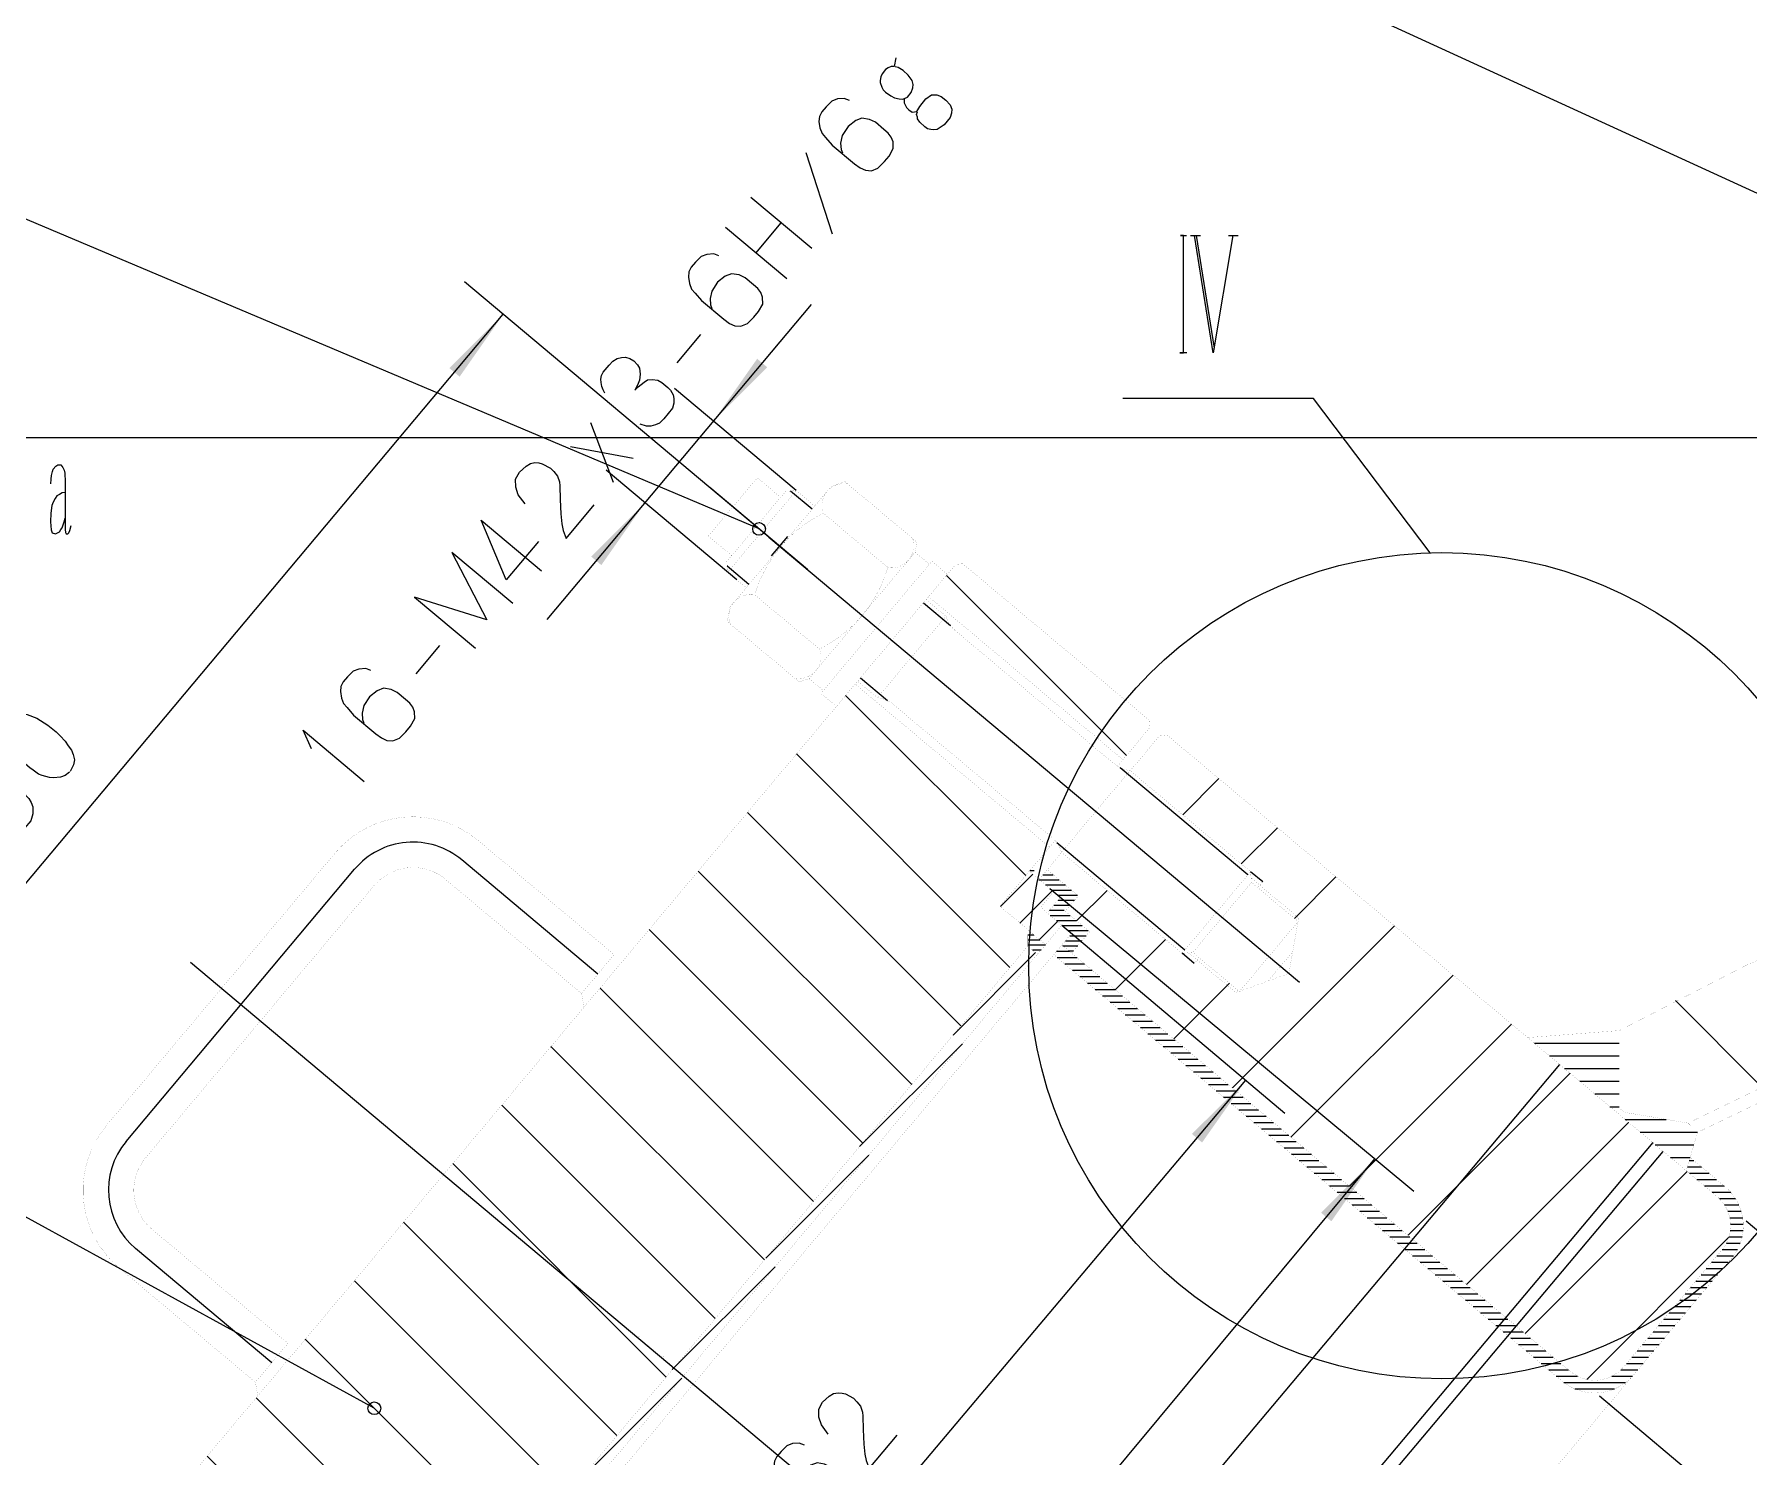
# Model space of a CAD drawing. Extents: x 0 to 8410, y 0 to 11890.
# Drawn here: x 2066 to 2741, y 8583 to 9143 of the extents above; entities that cross this region are included whole.
import ezdxf

# ---------------------------------------------------------------- set-up
doc = ezdxf.new("R2010")
doc.units = 0
doc.header["$MEASUREMENT"] = 0
for name, color, linetype in [('6', 7, 'Continuous'), ('7', 7, 'Continuous'), ('8', 7, 'Continuous')]:
    doc.layers.add(name, color=color, linetype=linetype)

# ---------------------------------------------------------------- blocks, each defined once
blk = doc.blocks.new('BLKENT21')
at = {"layer": '6', "color": 1, "linetype": 'Continuous'}
for p, q in [((2682.29, 8606.77), (2758.21, 8543.06)), ((2453.64, 8211.2), (2742.89, 8555.92)), ((2393.03, 8262.05), (2468.96, 8198.34))]:
    blk.add_line(p, q, dxfattribs=at)
at = {"layer": '6', "color": 2, "linetype": 'Continuous'}
for p, q in [((2578.53, 8430.36), (2580.2, 8433.59)), ((2580.2, 8433.59), (2583.24, 8435.96)), ((2583.24, 8435.96), (2585.3, 8436.69)), ((2585.3, 8436.69), (2587.39, 8436.44)), ((2587.39, 8436.44), (2591.27, 8435.09)), ((2591.27, 8435.09), (2595.6, 8432.28)), ((2595.6, 8432.28), (2598.79, 8429.6)), ((2578.35, 8429.14), (2578.53, 8430.36)), ((2578.47, 8427.54), (2578.35, 8429.14)), ((2578.98, 8426.16), (2578.47, 8427.54)), ((2579.61, 8424.67), (2578.98, 8426.16)), ((2598.79, 8429.6), (2600.43, 8428.08)), ((2600.43, 8428.08), (2602.37, 8425.91)), ((2602.37, 8425.91), (2603.63, 8424.18)), ((2568.83, 8419.79), (2558.61, 8407.62)), ((2580.98, 8422.57), (2579.61, 8424.67)), ((2584.13, 8419.11), (2580.98, 8422.57)), ((2588.42, 8415.51), (2584.13, 8419.11)), ((2603.63, 8424.18), (2604.82, 8422.36)), ((2604.82, 8422.36), (2605.51, 8420.69)), ((2605.51, 8420.69), (2606.05, 8418.6)), ((2606.05, 8418.6), (2605.64, 8416.62)), ((2589.71, 8414.56), (2588.42, 8415.51)), ((2591.93, 8412.97), (2589.71, 8414.56)), ((2593.37, 8412.45), (2591.93, 8412.97)), ((2596.26, 8411.66), (2593.37, 8412.45)), ((2597.78, 8411.48), (2596.26, 8411.66)), ((2600.59, 8411.84), (2597.78, 8411.48)), ((2602.34, 8412.43), (2600.59, 8411.84)), ((2604.05, 8413.72), (2602.34, 8412.43)), ((2605.64, 8416.62), (2604.32, 8414.04)), ((2558.61, 8407.62), (2569.72, 8397.2)), ((2571.99, 8403.9), (2573.94, 8406.22)), ((2573.94, 8406.22), (2577.48, 8408.44)), ((2577.48, 8408.44), (2579.91, 8408.85)), ((2579.91, 8408.85), (2581.49, 8408.49)), ((2581.49, 8408.49), (2583.23, 8407.58)), ((2583.23, 8407.58), (2585.81, 8405.68)), ((2585.81, 8405.68), (2588.06, 8403.38)), ((2569.72, 8397.2), (2570.59, 8400.98)), ((2570.59, 8400.98), (2571.99, 8403.9)), ((2588.06, 8403.38), (2589.01, 8401.77)), ((2589.01, 8401.77), (2589.63, 8400.02)), ((2589.63, 8400.02), (2589.63, 8397.29)), ((2557.94, 8370.23), (2548.07, 8393.8)), ((2548.07, 8393.8), (2571.85, 8373.85)), ((2586.39, 8391.68), (2585.14, 8390.69)), ((2588.81, 8394.57), (2586.39, 8391.68)), ((2589.63, 8397.29), (2588.81, 8394.57)), ((2570.65, 8385.37), (2557.94, 8370.23)), ((2578.91, 8389.49), (2577.77, 8389.63)), ((2580.11, 8389.17), (2578.91, 8389.49)), ((2583.31, 8389.76), (2580.11, 8389.17)), ((2585.14, 8390.69), (2583.31, 8389.76)), ((2529.09, 8372.18), (2553.24, 8351.92)), ((2536.28, 8369.3), (2539.1, 8371.16)), ((2539.1, 8371.16), (2540.19, 8371.47)), ((2540.19, 8371.47), (2542.09, 8371.24)), ((2542.09, 8371.24), (2543.4, 8370.82)), ((2533.18, 8365.61), (2531.92, 8361.62)), ((2536.28, 8369.3), (2533.18, 8365.61)), ((2543.4, 8370.82), (2544.83, 8370.03)), ((2544.83, 8370.03), (2546.62, 8368.67)), ((2546.62, 8368.67), (2548.26, 8367.15)), ((2548.26, 8367.15), (2549.41, 8365.78)), ((2549.41, 8365.78), (2550.11, 8364.38)), ((2550.11, 8364.38), (2550.54, 8362.65)), ((2531.92, 8361.62), (2532.18, 8360.18)), ((2532.18, 8360.18), (2532.4, 8359.45)), ((2532.4, 8359.45), (2532.86, 8358.51)), ((2532.86, 8358.51), (2533.94, 8357.06)), ((2545.93, 8354.92), (2549.02, 8358.6)), ((2550.54, 8362.65), (2549.02, 8358.6)), ((2533.94, 8357.06), (2535.59, 8355.54)), ((2535.59, 8355.54), (2537.37, 8354.18)), ((2537.37, 8354.18), (2539.55, 8353.03)), ((2539.55, 8353.03), (2540.43, 8352.84)), ((2540.43, 8352.84), (2542.08, 8352.82)), ((2542.08, 8352.82), (2545.93, 8354.92))]:
    blk.add_line(p, q, dxfattribs=at)
at = {"layer": '6', "color": 1, "linetype": 'Continuous'}
for points in [[(2742.89, 8555.92), (2725.69, 8531.34), (2721.68, 8534.7)], [(2453.64, 8211.2), (2470.85, 8235.77), (2474.85, 8232.41)]]:
    blk.add_solid(points, dxfattribs=at)
blk = doc.blocks.new('BLKENT22')
at = {"layer": '6', "color": 1, "linetype": 'Continuous'}
blk.add_line((2740.14, 8675.72), (2880.9, 8557.6), dxfattribs=at)
blk = doc.blocks.new('BLKENT23')
at = {"layer": '6', "color": 1, "linetype": 'Continuous'}
for p, q in [((2465.69, 8806.8), (2609.16, 8687.43)), ((2288.06, 8332.77), (2593.78, 8700.22)), ((2159.97, 8439.34), (2303.44, 8319.97))]:
    blk.add_line(p, q, dxfattribs=at)
at = {"layer": '6', "color": 2, "linetype": 'Continuous'}
for p, q in [((2422.01, 8558.12), (2423.11, 8560.54)), ((2423.11, 8560.54), (2424.98, 8562.56)), ((2424.98, 8562.56), (2426.87, 8563.96)), ((2426.87, 8563.96), (2428.11, 8564.35)), ((2428.11, 8564.35), (2429.72, 8564.32)), ((2429.72, 8564.32), (2430.77, 8564.05)), ((2430.77, 8564.05), (2433.2, 8562.38)), ((2433.2, 8562.38), (2434.53, 8560.91)), ((2434.53, 8560.91), (2435.41, 8559.12)), ((2421.82, 8556.14), (2422.01, 8558.12)), ((2422.29, 8554.08), (2421.82, 8556.14)), ((2423.4, 8552.56), (2422.29, 8554.08)), ((2434.48, 8554.06), (2432.85, 8551.01)), ((2436.85, 8554.94), (2434, 8553.26)), ((2435.08, 8555.22), (2434.48, 8554.06)), ((2435.55, 8557.09), (2435.08, 8555.22)), ((2435.41, 8559.12), (2435.55, 8557.09)), ((2438.44, 8555.76), (2436.85, 8554.94)), ((2440.11, 8555.8), (2438.44, 8555.76)), ((2442.44, 8555.53), (2440.11, 8555.8)), ((2443.52, 8554.86), (2442.44, 8555.53)), ((2444.92, 8553.7), (2443.52, 8554.86)), ((2446.21, 8552.62), (2444.92, 8553.7)), ((2404.02, 8537.37), (2413.68, 8548.98)), ((2413.68, 8548.98), (2414.48, 8546.65)), ((2414.48, 8546.65), (2415.63, 8543.67)), ((2424.15, 8551.93), (2423.4, 8552.56)), ((2425.99, 8550.64), (2424.15, 8551.93)), ((2427.86, 8550.04), (2425.99, 8550.64)), ((2429.65, 8550.22), (2427.86, 8550.04)), ((2431.75, 8551.21), (2429.65, 8550.22)), ((2433.59, 8552.77), (2431.75, 8551.21)), ((2432.12, 8548.16), (2431.95, 8546.64)), ((2432.28, 8549.22), (2432.12, 8548.16)), ((2432.85, 8551.01), (2432.28, 8549.22)), ((2446.94, 8551.31), (2446.21, 8552.62)), ((2446.61, 8545.87), (2447.14, 8546.73)), ((2447.39, 8550.1), (2446.94, 8551.31)), ((2447.14, 8546.73), (2447.37, 8548.33)), ((2447.37, 8548.33), (2447.53, 8549.39)), ((2447.53, 8549.39), (2447.39, 8550.1)), ((2415.63, 8543.67), (2417.46, 8539.29)), ((2431.95, 8546.64), (2432.7, 8544.7)), ((2432.7, 8544.7), (2433.16, 8543.72)), ((2433.16, 8543.72), (2433.85, 8542.8)), ((2433.85, 8542.8), (2434.82, 8541.99)), ((2434.82, 8541.99), (2436.06, 8541.08)), ((2436.06, 8541.08), (2437.48, 8540.37)), ((2437.48, 8540.37), (2438.58, 8540.17)), ((2438.58, 8540.17), (2439.64, 8540.12)), ((2439.64, 8540.12), (2440.88, 8540.52)), ((2440.88, 8540.52), (2442.41, 8541.27)), ((2442.41, 8541.27), (2443.73, 8542.19)), ((2443.73, 8542.19), (2445.29, 8543.63)), ((2445.29, 8543.63), (2446.61, 8545.87)), ((2417.46, 8539.29), (2419.06, 8536.18)), ((2419.06, 8536.18), (2419.78, 8534.86)), ((2419.78, 8534.86), (2420.89, 8533.34)), ((2420.89, 8533.34), (2422.19, 8531.19)), ((2404.35, 8505.8), (2395.62, 8526.4)), ((2395.62, 8526.4), (2416.5, 8509.02)), ((2422.19, 8531.19), (2423.67, 8529.24)), ((2423.67, 8529.24), (2425.15, 8527.3)), ((2425.15, 8527.3), (2428.44, 8523.6)), ((2415.41, 8519.1), (2404.35, 8505.8)), ((2379.09, 8507.41), (2400.29, 8489.77)), ((2385.39, 8504.91), (2387.85, 8506.55)), ((2387.85, 8506.55), (2388.81, 8506.83)), ((2388.81, 8506.83), (2390.47, 8506.64)), ((2390.47, 8506.64), (2391.62, 8506.27)), ((2391.62, 8506.27), (2392.87, 8505.59)), ((2382.7, 8501.67), (2381.61, 8498.18)), ((2385.39, 8504.91), (2382.7, 8501.67)), ((2392.87, 8505.59), (2394.44, 8504.4)), ((2394.44, 8504.4), (2395.89, 8503.08)), ((2395.89, 8503.08), (2396.9, 8501.88)), ((2396.9, 8501.88), (2397.51, 8500.65)), ((2397.51, 8500.65), (2397.9, 8499.15)), ((2381.61, 8498.18), (2381.84, 8496.92)), ((2381.84, 8496.92), (2382.03, 8496.28)), ((2382.03, 8496.28), (2382.44, 8495.46)), ((2382.44, 8495.46), (2383.39, 8494.19)), ((2383.39, 8494.19), (2384.84, 8492.87)), ((2384.84, 8492.87), (2386.41, 8491.68)), ((2393.89, 8492.36), (2396.58, 8495.6)), ((2397.9, 8499.15), (2396.58, 8495.6)), ((2386.41, 8491.68), (2388.31, 8490.69)), ((2388.31, 8490.69), (2389.09, 8490.53)), ((2389.09, 8490.53), (2390.53, 8490.51)), ((2390.53, 8490.51), (2393.89, 8492.36))]:
    blk.add_line(p, q, dxfattribs=at)
at = {"layer": '6', "color": 1, "linetype": 'Continuous'}
for points in [[(2593.78, 8700.22), (2576.68, 8675.58), (2572.66, 8678.92)], [(2288.06, 8332.77), (2305.17, 8357.41), (2309.19, 8354.07)]]:
    blk.add_solid(points, dxfattribs=at)
blk = doc.blocks.new('BLKENT24')
at = {"layer": '6', "color": 1, "linetype": 'Continuous'}
for p, q in [((2355.02, 8945.24), (2235.02, 9045.93)), ((1896.8, 8611.75), (2250.34, 9033.08)), ((2001.48, 8523.91), (1881.48, 8624.61))]:
    blk.add_line(p, q, dxfattribs=at)
at = {"layer": '6', "color": 2, "linetype": 'Continuous'}
for p, q in [((2053.83, 8869.21), (2055.51, 8872.45)), ((2055.51, 8872.45), (2058.54, 8874.82)), ((2058.54, 8874.82), (2060.61, 8875.54)), ((2060.61, 8875.54), (2062.69, 8875.29)), ((2062.69, 8875.29), (2066.58, 8873.95)), ((2066.58, 8873.95), (2070.9, 8871.14)), ((2070.9, 8871.14), (2074.09, 8868.46)), ((2053.65, 8868), (2053.83, 8869.21)), ((2053.77, 8866.4), (2053.65, 8868)), ((2054.28, 8865.02), (2053.77, 8866.4)), ((2054.91, 8863.53), (2054.28, 8865.02)), ((2074.09, 8868.46), (2075.74, 8866.94)), ((2075.74, 8866.94), (2077.68, 8864.77)), ((2077.68, 8864.77), (2078.93, 8863.03)), ((2044.13, 8858.65), (2033.92, 8846.47)), ((2056.28, 8861.43), (2054.91, 8863.53)), ((2059.43, 8857.96), (2056.28, 8861.43)), ((2063.72, 8854.36), (2059.43, 8857.96)), ((2078.93, 8863.03), (2080.12, 8861.22)), ((2080.12, 8861.22), (2080.81, 8859.55)), ((2080.81, 8859.55), (2081.35, 8857.45)), ((2081.35, 8857.45), (2080.95, 8855.47)), ((2065.01, 8853.42), (2063.72, 8854.36)), ((2067.23, 8851.83), (2065.01, 8853.42)), ((2068.67, 8851.3), (2067.23, 8851.83)), ((2071.56, 8850.52), (2068.67, 8851.3)), ((2075.9, 8850.7), (2073.08, 8850.33)), ((2077.64, 8851.29), (2075.9, 8850.7)), ((2079.35, 8852.58), (2077.64, 8851.29)), ((2080.95, 8855.47), (2079.62, 8852.9)), ((2033.92, 8846.47), (2045.02, 8836.06)), ((2047.3, 8842.75), (2049.25, 8845.08)), ((2049.25, 8845.08), (2052.78, 8847.3)), ((2052.78, 8847.3), (2055.22, 8847.71)), ((2055.22, 8847.71), (2056.79, 8847.35)), ((2056.79, 8847.35), (2058.53, 8846.43)), ((2058.53, 8846.43), (2061.12, 8844.54)), ((2061.12, 8844.54), (2063.37, 8842.24)), ((2073.08, 8850.33), (2071.56, 8850.52)), ((2026.99, 8838.22), (2016.78, 8826.05)), ((2045.02, 8836.06), (2045.89, 8839.84)), ((2045.89, 8839.84), (2047.3, 8842.75)), ((2063.37, 8842.24), (2064.31, 8840.63)), ((2064.31, 8840.63), (2064.93, 8838.88)), ((2064.93, 8838.88), (2064.93, 8836.15)), ((2061.69, 8830.54), (2060.44, 8829.54)), ((2064.11, 8833.42), (2061.69, 8830.54)), ((2064.93, 8836.15), (2064.11, 8833.42)), ((2016.78, 8826.05), (2027.88, 8815.63)), ((2030.16, 8822.33), (2032.11, 8824.65)), ((2032.11, 8824.65), (2035.64, 8826.87)), ((2035.64, 8826.87), (2038.08, 8827.28)), ((2038.08, 8827.28), (2039.65, 8826.92)), ((2039.65, 8826.92), (2041.39, 8826.01)), ((2041.39, 8826.01), (2043.97, 8824.11)), ((2043.97, 8824.11), (2046.22, 8821.81)), ((2054.22, 8828.35), (2053.08, 8828.49)), ((2055.41, 8828.03), (2054.22, 8828.35)), ((2058.62, 8828.62), (2055.41, 8828.03)), ((2060.44, 8829.54), (2058.62, 8828.62)), ((2027.88, 8815.63), (2028.75, 8819.41)), ((2028.75, 8819.41), (2030.16, 8822.33)), ((2046.22, 8821.81), (2047.17, 8820.2)), ((2047.17, 8820.2), (2047.79, 8818.45)), ((2047.79, 8818.45), (2047.79, 8815.72)), ((2004.4, 8811.04), (2028.54, 8790.78)), ((2014.4, 8810.02), (2015.49, 8810.33)), ((2015.49, 8810.33), (2017.39, 8810.1)), ((2046.97, 8812.99), (2044.55, 8810.11)), ((2047.79, 8815.72), (2046.97, 8812.99)), ((2008.49, 8804.47), (2007.23, 8800.48)), ((2011.58, 8808.15), (2008.49, 8804.47)), ((2011.58, 8808.15), (2014.4, 8810.02)), ((2017.39, 8810.1), (2018.71, 8809.68)), ((2018.71, 8809.68), (2020.14, 8808.89)), ((2020.14, 8808.89), (2021.92, 8807.53)), ((2021.92, 8807.53), (2023.57, 8806.01)), ((2023.57, 8806.01), (2024.71, 8804.64)), ((2024.71, 8804.64), (2025.41, 8803.23)), ((2037.07, 8807.92), (2035.94, 8808.06)), ((2038.27, 8807.6), (2037.07, 8807.92)), ((2041.48, 8808.19), (2038.27, 8807.6)), ((2043.3, 8809.11), (2041.48, 8808.19)), ((2044.55, 8810.11), (2043.3, 8809.11)), ((2007.23, 8800.48), (2007.48, 8799.04)), ((2007.48, 8799.04), (2007.7, 8798.3)), ((2007.7, 8798.3), (2008.17, 8797.37)), ((2008.17, 8797.37), (2009.25, 8795.91)), ((2021.23, 8793.77), (2024.33, 8797.46)), ((2025.85, 8801.51), (2024.33, 8797.46)), ((2025.41, 8803.23), (2025.85, 8801.51)), ((2009.25, 8795.91), (2010.9, 8794.39)), ((2010.9, 8794.39), (2012.68, 8793.03)), ((2012.68, 8793.03), (2014.85, 8791.89)), ((2014.85, 8791.89), (2015.73, 8791.7)), ((2015.73, 8791.7), (2017.39, 8791.68)), ((2017.39, 8791.68), (2021.23, 8793.77))]:
    blk.add_line(p, q, dxfattribs=at)
at = {"layer": '6', "color": 1, "linetype": 'Continuous'}
for points in [[(2250.34, 9033.08), (2233.13, 9008.5), (2229.12, 9011.86)], [(1896.8, 8611.75), (1914.01, 8636.33), (1918.01, 8632.97)]]:
    blk.add_solid(points, dxfattribs=at)
blk = doc.blocks.new('BLKENT25')
at = {"layer": '6', "color": 2, "linetype": 'Continuous'}
for p, q in [((2399.68, 9127.84), (2399.11, 9126.68)), ((2400.97, 9129.63), (2399.68, 9127.84)), ((2401.95, 9130.3), (2400.97, 9129.63)), ((2403.18, 9130.77), (2401.95, 9130.3)), ((2404.39, 9130.72), (2403.18, 9130.77)), ((2404.99, 9134.17), (2404.39, 9130.72)), ((2405.96, 9130.35), (2404.77, 9130.67)), ((2407.88, 9129.15), (2405.96, 9130.35)), ((2409.89, 9127.32), (2407.88, 9129.15)), ((2399.11, 9126.68), (2398.8, 9125.3)), ((2398.8, 9125.3), (2398.89, 9124.41)), ((2398.89, 9124.41), (2399.51, 9122.66)), ((2399.51, 9122.66), (2400.09, 9121.62)), ((2400.09, 9121.62), (2400.94, 9120.64)), ((2411.45, 9125.2), (2409.89, 9127.32)), ((2411.11, 9120.57), (2411.77, 9122.34)), ((2411.89, 9123.73), (2411.45, 9125.2)), ((2411.77, 9122.34), (2411.89, 9123.73)), ((2377.53, 9114.89), (2375.85, 9112.89)), ((2379.79, 9117.09), (2377.53, 9114.89)), ((2381.99, 9117.97), (2379.79, 9117.09)), ((2384.67, 9118.18), (2381.99, 9117.97)), ((2386.74, 9117.4), (2384.67, 9118.18)), ((2400.94, 9120.64), (2403.04, 9119.15)), ((2403.04, 9119.15), (2404.53, 9118.44)), ((2404.53, 9118.44), (2406.29, 9118.06)), ((2406.29, 9118.06), (2407.81, 9117.88)), ((2407.81, 9117.88), (2409.57, 9118.72)), ((2408.33, 9117.99), (2408.26, 9116.41)), ((2408.26, 9116.41), (2409.19, 9114.54)), ((2409.19, 9114.54), (2410.17, 9113.71)), ((2409.57, 9118.72), (2411.11, 9120.57)), ((2413.32, 9112.98), (2414.43, 9115.05)), ((2414.43, 9115.05), (2416.91, 9118.02)), ((2416.91, 9118.02), (2419.09, 9119.61)), ((2419.09, 9119.61), (2421.18, 9119.62)), ((2421.18, 9119.62), (2422.87, 9118.89)), ((2422.87, 9118.89), (2424.77, 9117.43)), ((2424.77, 9117.43), (2426.41, 9115.65)), ((2426.41, 9115.65), (2427.1, 9113.98)), ((2374.94, 9111.06), (2374.72, 9109.06)), ((2374.72, 9109.06), (2375.12, 9106.54)), ((2375.85, 9112.89), (2374.94, 9111.06)), ((2389.24, 9109.43), (2386.21, 9107.06)), ((2391.7, 9110.37), (2389.24, 9109.43)), ((2394.67, 9109.93), (2391.7, 9110.37)), ((2397.03, 9108.76), (2394.67, 9109.93)), ((2400.34, 9105.99), (2397.03, 9108.76)), ((2410.17, 9113.71), (2411.46, 9112.77)), ((2411.46, 9112.77), (2413.32, 9112.98)), ((2413.2, 9111.85), (2413.51, 9112.96)), ((2413.6, 9110.83), (2413.2, 9111.85)), ((2413.63, 9110.12), (2413.6, 9110.83)), ((2414.47, 9108.88), (2413.63, 9110.12)), ((2416.42, 9106.97), (2414.47, 9108.88)), ((2424.02, 9107.82), (2421.39, 9105.93)), ((2426.44, 9110.71), (2424.02, 9107.82)), ((2426.96, 9112.32), (2426.44, 9110.71)), ((2427.1, 9113.98), (2426.96, 9112.32)), ((2375.12, 9106.54), (2375.97, 9104.32)), ((2375.97, 9104.32), (2377.36, 9102.75)), ((2377.36, 9102.75), (2379.9, 9099.8)), ((2383.89, 9103.55), (2383.24, 9100.54)), ((2386.21, 9107.06), (2383.89, 9103.55)), ((2402.06, 9104.55), (2400.34, 9105.99)), ((2403.19, 9102.91), (2402.06, 9104.55)), ((2403.94, 9101.06), (2403.19, 9102.91)), ((2404.01, 9098.41), (2403.94, 9101.06)), ((2417.46, 9106.23), (2416.42, 9106.97)), ((2418.85, 9105.89), (2417.46, 9106.23)), ((2420.05, 9105.83), (2418.85, 9105.89)), ((2421.39, 9105.93), (2420.05, 9105.83)), ((2369.53, 9096.9), (2379.97, 9064.79)), ((2379.9, 9099.8), (2388.73, 9092.39)), ((2383.24, 9100.54), (2383.45, 9098.05)), ((2383.45, 9098.05), (2383.96, 9096.67)), ((2400.53, 9093.27), (2402.35, 9095.43)), ((2402.35, 9095.43), (2404.01, 9098.41)), ((2388.73, 9092.39), (2390.94, 9090.8)), ((2390.94, 9090.8), (2393.06, 9089.84)), ((2393.06, 9089.84), (2395.41, 9089.65)), ((2395.41, 9089.65), (2398, 9090.75)), ((2398, 9090.75), (2400.53, 9093.27)), ((2347.87, 9079.3), (2371.9, 9059.14)), ((2337.92, 9067.45), (2362.07, 9047.18)), ((2349.94, 9057.37), (2359.75, 9069.06)), ((2326.11, 9053.61), (2324.42, 9051.61)), ((2328.37, 9055.81), (2326.11, 9053.61)), ((2330.57, 9056.69), (2328.37, 9055.81)), ((2333.25, 9056.9), (2330.57, 9056.69)), ((2335.31, 9056.12), (2333.25, 9056.9)), ((2323.52, 9049.78), (2323.3, 9047.78)), ((2323.3, 9047.78), (2323.69, 9045.26)), ((2324.42, 9051.61), (2323.52, 9049.78)), ((2337.82, 9048.15), (2334.78, 9045.78)), ((2340.28, 9049.09), (2337.82, 9048.15)), ((2343.25, 9048.65), (2340.28, 9049.09)), ((2345.61, 9047.48), (2343.25, 9048.65)), ((2348.92, 9044.71), (2345.61, 9047.48)), ((2323.69, 9045.26), (2324.55, 9043.04)), ((2324.55, 9043.04), (2325.94, 9041.46)), ((2325.94, 9041.46), (2328.48, 9038.51)), ((2332.46, 9042.27), (2331.82, 9039.26)), ((2334.78, 9045.78), (2332.46, 9042.27)), ((2350.63, 9043.27), (2348.92, 9044.71)), ((2351.77, 9041.63), (2350.63, 9043.27)), ((2352.51, 9039.78), (2351.77, 9041.63)), ((2328.48, 9038.51), (2337.3, 9031.11)), ((2331.82, 9039.26), (2332.02, 9036.77)), ((2332.02, 9036.77), (2332.53, 9035.38)), ((2349.11, 9031.99), (2350.92, 9034.15)), ((2350.92, 9034.15), (2352.58, 9037.12)), ((2352.58, 9037.12), (2352.51, 9039.78)), ((2337.3, 9031.11), (2339.52, 9029.52)), ((2339.52, 9029.52), (2341.64, 9028.56)), ((2341.64, 9028.56), (2343.98, 9028.37)), ((2343.98, 9028.37), (2346.58, 9029.47)), ((2346.58, 9029.47), (2349.11, 9031.99)), ((2328.06, 9025.08), (2318.72, 9013.94)), ((2289.74, 9010.27), (2292.02, 9013)), ((2292.02, 9013), (2293.56, 9014.58)), ((2293.56, 9014.58), (2295.26, 9015.61)), ((2295.26, 9015.61), (2296.93, 9016.11)), ((2296.93, 9016.11), (2298.46, 9016.19)), ((2298.46, 9016.19), (2300.16, 9015.72)), ((2300.16, 9015.72), (2301.83, 9014.73)), ((2301.83, 9014.73), (2303.23, 9013.15)), ((2303.23, 9013.15), (2304.06, 9011.91)), ((2288.73, 9007.57), (2289.04, 9008.95)), ((2288.86, 9006.23), (2288.73, 9007.57)), ((2289.16, 9004.61), (2288.86, 9006.23)), ((2289.04, 9008.95), (2289.74, 9010.27)), ((2303.97, 9007.07), (2303.25, 9005.21)), ((2303.47, 9004.48), (2305.91, 9006.4)), ((2304.33, 9009.49), (2303.97, 9007.07)), ((2304.06, 9011.91), (2304.33, 9009.49)), ((2305.91, 9006.4), (2307.22, 9007.21)), ((2307.22, 9007.21), (2309.07, 9007.43)), ((2309.07, 9007.43), (2311.28, 9007.07)), ((2311.28, 9007.07), (2312.83, 9006.18)), ((2312.83, 9006.18), (2315.16, 9004.23)), ((2289.74, 9003.31), (2289.16, 9004.61)), ((2290.32, 9002), (2289.74, 9003.31)), ((2303.25, 9005.21), (2302.14, 9003.14)), ((2302.14, 9003.14), (2303.47, 9004.48)), ((2315.16, 9004.23), (2316.2, 9003.22)), ((2316.2, 9003.22), (2317.32, 9001.33)), ((2317.32, 9001.33), (2317.57, 8999.88)), ((2317.57, 8999.88), (2317.49, 8998.04)), ((2317.08, 8996.06), (2313.59, 8991.9)), ((2317.49, 8998.04), (2317.08, 8996.06)), ((2284.77, 8990.41), (2293.63, 8966.87)), ((2306.78, 8989.01), (2304.27, 8989.75)), ((2308.43, 8988.99), (2306.78, 8989.01)), ((2310.3, 8989.47), (2308.43, 8988.99)), ((2311.92, 8990.16), (2310.3, 8989.47)), ((2313.59, 8991.9), (2311.92, 8990.16)), ((2276.84, 8980.96), (2301.56, 8976.32)), ((2256.67, 8970.86), (2259.32, 8973.27)), ((2259.32, 8973.27), (2261.02, 8974.31)), ((2261.02, 8974.31), (2262.75, 8974.63)), ((2262.75, 8974.63), (2264.34, 8974.53)), ((2264.34, 8974.53), (2265.72, 8974.18)), ((2265.72, 8974.18), (2268.89, 8972.48)), ((2268.89, 8972.48), (2270.22, 8971.09)), ((2255.21, 8968.13), (2256.67, 8970.86)), ((2255.25, 8964.95), (2255.21, 8968.13)), ((2270.22, 8971.09), (2271.67, 8969.33)), ((2271.67, 8969.33), (2272.46, 8967.03)), ((2272.46, 8967.03), (2272.58, 8965.43)), ((2256.26, 8961.92), (2255.25, 8964.95)), ((2258.9, 8958.34), (2256.26, 8961.92)), ((2272.58, 8965.43), (2272.72, 8960.12)), ((2272.72, 8960.12), (2272.97, 8954.45)), ((2272.97, 8954.45), (2273.36, 8950.43)), ((2275.08, 8944.76), (2286.17, 8957.98)), ((2251.5, 8928.37), (2241.63, 8951.94)), ((2241.63, 8951.94), (2265.41, 8931.99)), ((2273.36, 8950.43), (2273.95, 8947.89)), ((2273.95, 8947.89), (2275.08, 8944.76)), ((2254.14, 8919.06), (2230.11, 8939.22)), ((2230.11, 8939.22), (2243.8, 8912.71)), ((2264.21, 8943.51), (2251.5, 8928.37)), ((2243.8, 8912.71), (2215.32, 8921.59)), ((2215.32, 8921.59), (2239.35, 8901.43)), ((2225.21, 8902.51), (2215.87, 8891.38)), ((2191.24, 8892.39), (2188.97, 8890.19)), ((2193.44, 8893.27), (2191.24, 8892.39)), ((2196.12, 8893.48), (2193.44, 8893.27)), ((2198.18, 8892.7), (2196.12, 8893.48)), ((2186.38, 8886.36), (2186.17, 8884.36)), ((2187.29, 8888.19), (2186.38, 8886.36)), ((2188.97, 8890.19), (2187.29, 8888.19)), ((2200.68, 8884.73), (2197.65, 8882.36)), ((2203.14, 8885.67), (2200.68, 8884.73)), ((2206.11, 8885.23), (2203.14, 8885.67)), ((2208.48, 8884.06), (2206.11, 8885.23)), ((2186.17, 8884.36), (2186.56, 8881.84)), ((2186.56, 8881.84), (2187.42, 8879.62)), ((2187.42, 8879.62), (2188.81, 8878.04)), ((2188.81, 8878.04), (2191.34, 8875.1)), ((2195.33, 8878.85), (2194.69, 8875.84)), ((2197.65, 8882.36), (2195.33, 8878.85)), ((2211.79, 8881.29), (2208.48, 8884.06)), ((2213.5, 8879.85), (2211.79, 8881.29)), ((2214.64, 8878.21), (2213.5, 8879.85)), ((2215.38, 8876.36), (2214.64, 8878.21)), ((2191.34, 8875.1), (2200.17, 8867.69)), ((2194.69, 8875.84), (2194.89, 8873.35)), ((2194.89, 8873.35), (2195.4, 8871.96)), ((2213.79, 8870.73), (2215.45, 8873.71)), ((2215.45, 8873.71), (2215.38, 8876.36)), ((2174.71, 8861.75), (2171.48, 8869.1)), ((2171.48, 8869.1), (2195.51, 8848.94)), ((2200.17, 8867.69), (2202.39, 8866.1)), ((2202.39, 8866.1), (2204.51, 8865.14)), ((2204.51, 8865.14), (2206.85, 8864.95)), ((2206.85, 8864.95), (2209.45, 8866.05)), ((2209.45, 8866.05), (2211.98, 8868.57)), ((2211.98, 8868.57), (2213.79, 8870.73))]:
    blk.add_line(p, q, dxfattribs=at)
at = {"layer": '6', "color": 1, "linetype": 'Continuous'}
for p, q in [((2267.61, 8912.84), (2371.75, 9036.94)), ((2365.79, 8963.61), (2317.86, 9003.83)), ((2342.44, 8928.38), (2290.86, 8971.66))]:
    blk.add_line(p, q, dxfattribs=at)
for points in [[(2333.18, 8990.98), (2350.39, 9015.55), (2354.39, 9012.19)], [(2306.18, 8958.8), (2288.98, 8934.23), (2284.97, 8937.59)]]:
    blk.add_solid(points, dxfattribs=at)
blk = doc.blocks.new('BLKENT26')
at = {"layer": '6', "color": 1, "linetype": 'Continuous'}
for p, q in [((2470.5, 8792.31), (2558.28, 8718.25)), ((2245.07, 8378.04), (2543, 8731.15)), ((2172.58, 8439.2), (2260.36, 8365.14))]:
    blk.add_line(p, q, dxfattribs=at)
at = {"layer": '6', "color": 2, "linetype": 'Continuous'}
for p, q in [((2378.81, 8606.64), (2380.51, 8607.67)), ((2380.51, 8607.67), (2382.25, 8607.98)), ((2382.25, 8607.98), (2383.83, 8607.88)), ((2383.83, 8607.88), (2385.21, 8607.53)), ((2385.21, 8607.53), (2388.38, 8605.82)), ((2374.68, 8601.5), (2376.15, 8604.23)), ((2374.72, 8598.32), (2374.68, 8601.5)), ((2376.15, 8604.23), (2378.81, 8606.64)), ((2388.38, 8605.82), (2389.71, 8604.42)), ((2389.71, 8604.42), (2391.15, 8602.66)), ((2391.15, 8602.66), (2391.93, 8600.36)), ((2375.72, 8595.29), (2374.72, 8598.32)), ((2378.35, 8591.7), (2375.72, 8595.29)), ((2391.93, 8600.36), (2392.05, 8598.76)), ((2392.05, 8598.76), (2392.17, 8593.45)), ((2364.3, 8587.96), (2362.1, 8587.08)), ((2366.98, 8588.16), (2364.3, 8587.96)), ((2369.05, 8587.38), (2366.98, 8588.16)), ((2392.17, 8593.45), (2392.41, 8587.78)), ((2392.41, 8587.78), (2392.79, 8583.76)), ((2394.49, 8578.08), (2405.62, 8591.27)), ((2357.23, 8581.06), (2357.01, 8579.06)), ((2358.14, 8582.89), (2357.23, 8581.06)), ((2359.83, 8584.89), (2358.14, 8582.89)), ((2362.1, 8587.08), (2359.83, 8584.89)), ((2392.79, 8583.76), (2393.37, 8581.22)), ((2393.37, 8581.22), (2394.49, 8578.08)), ((2357.01, 8579.06), (2357.4, 8576.55)), ((2357.4, 8576.55), (2358.24, 8574.32)), ((2358.24, 8574.32), (2359.63, 8572.74)), ((2368.49, 8577.04), (2366.16, 8573.53)), ((2371.53, 8579.4), (2368.49, 8577.04)), ((2373.99, 8580.33), (2371.53, 8579.4)), ((2376.96, 8579.88), (2373.99, 8580.33)), ((2379.32, 8578.71), (2376.96, 8579.88)), ((2382.62, 8575.92), (2379.32, 8578.71)), ((2384.33, 8574.48), (2382.62, 8575.92)), ((2385.46, 8572.84), (2384.33, 8574.48)), ((2359.63, 8572.74), (2362.16, 8569.79)), ((2362.16, 8569.79), (2370.97, 8562.36)), ((2366.16, 8573.53), (2365.5, 8570.52)), ((2365.5, 8570.52), (2365.7, 8568.03)), ((2365.7, 8568.03), (2366.21, 8566.65)), ((2384.6, 8565.36), (2386.26, 8568.33)), ((2386.2, 8570.99), (2385.46, 8572.84)), ((2386.26, 8568.33), (2386.2, 8570.99)), ((2353.68, 8541.37), (2343.87, 8564.97)), ((2343.87, 8564.97), (2367.59, 8544.96)), ((2370.97, 8562.36), (2373.18, 8560.77)), ((2373.18, 8560.77), (2375.3, 8559.8)), ((2377.64, 8559.6), (2380.24, 8560.69)), ((2380.24, 8560.69), (2382.77, 8563.2)), ((2382.77, 8563.2), (2384.6, 8565.36)), ((2366.42, 8556.48), (2353.68, 8541.37)), ((2375.3, 8559.8), (2377.64, 8559.6)), ((2324.83, 8543.41), (2348.92, 8523.08)), ((2332.01, 8540.5), (2328.91, 8536.82)), ((2332.01, 8540.5), (2334.83, 8542.36)), ((2334.83, 8542.36), (2335.93, 8542.66)), ((2335.93, 8542.66), (2337.83, 8542.43)), ((2337.83, 8542.43), (2339.14, 8542.01)), ((2339.14, 8542.01), (2340.57, 8541.21)), ((2340.57, 8541.21), (2342.35, 8539.85)), ((2328.91, 8536.82), (2327.63, 8532.83)), ((2342.35, 8539.85), (2343.99, 8538.33)), ((2343.99, 8538.33), (2345.13, 8536.95)), ((2346.26, 8533.81), (2344.73, 8529.77)), ((2345.13, 8536.95), (2345.83, 8535.54)), ((2345.83, 8535.54), (2346.26, 8533.81)), ((2327.63, 8532.83), (2327.88, 8531.39)), ((2327.88, 8531.39), (2328.1, 8530.66)), ((2328.1, 8530.66), (2328.57, 8529.72)), ((2328.57, 8529.72), (2329.64, 8528.27)), ((2329.64, 8528.27), (2331.29, 8526.74)), ((2331.29, 8526.74), (2333.07, 8525.38)), ((2341.62, 8526.09), (2344.73, 8529.77)), ((2333.07, 8525.38), (2335.24, 8524.23)), ((2335.24, 8524.23), (2336.12, 8524.03)), ((2336.12, 8524.03), (2337.77, 8524.01)), ((2337.77, 8524.01), (2341.62, 8526.09))]:
    blk.add_line(p, q, dxfattribs=at)
at = {"layer": '6', "color": 1, "linetype": 'Continuous'}
for points in [[(2543, 8731.15), (2525.72, 8706.62), (2521.73, 8709.99)], [(2245.07, 8378.04), (2262.35, 8402.57), (2266.34, 8399.19)]]:
    blk.add_solid(points, dxfattribs=at)
blk = doc.blocks.new('BLKENT302')
at = {"layer": '6', "color": 1, "linetype": 'Continuous'}
blk.add_line((2880.3, 8984.44), (1430.94, 8984.44), dxfattribs=at)
blk = doc.blocks.new('BLKENT303')
at = {"layer": '6', "color": 1, "linetype": 'Continuous'}
blk.add_line((2871.8, 8984.44), (1574.78, 8984.44), dxfattribs=at)
blk = doc.blocks.new('BLKENT367')
at = {"layer": '7', "color": 1, "linetype": 'Continuous'}
for p, q in [((2656.67, 8745.75), (2690.15, 8745.75)), ((2662.63, 8740.75), (2690.15, 8740.75)), ((2668.59, 8735.75), (2690.15, 8735.75)), ((2674.55, 8730.75), (2690.15, 8730.75)), ((2680.51, 8725.75), (2690.15, 8725.75)), ((2686.47, 8720.75), (2690.15, 8720.75)), ((2692.43, 8715.75), (2708.67, 8715.75)), ((2698.39, 8710.75), (2721, 8710.75)), ((2704.34, 8705.75), (2719.54, 8705.75)), ((2710.3, 8700.75), (2718.08, 8700.75))]:
    blk.add_line(p, q, dxfattribs=at)
blk = doc.blocks.new('BLKENT369')
at = {"layer": '7', "color": 1, "linetype": 'Continuous'}
for p, q in [((2461.33, 8810.16), (2469.46, 8810.16)), ((2463.01, 8812.16), (2467.07, 8812.16)), ((2464.06, 8808.16), (2471.84, 8808.16)), ((2466.44, 8806.16), (2474.22, 8806.16)), ((2468.83, 8804.16), (2476.61, 8804.16)), ((2465.62, 8798.16), (2471.31, 8798.16)), ((2467.3, 8800.16), (2473.83, 8800.16)), ((2468.98, 8802.16), (2475.51, 8802.16)), ((2465.91, 8796.16), (2473.69, 8796.16)), ((2468.3, 8794.16), (2476.08, 8794.16)), ((2470.68, 8792.16), (2478.46, 8792.16)), ((2473.07, 8790.16), (2480.84, 8790.16)), ((2470.88, 8784.16), (2476.72, 8784.16)), ((2471.87, 8786.16), (2478.4, 8786.16)), ((2473.55, 8788.16), (2480.08, 8788.16)), ((2473.26, 8782.16), (2475.04, 8782.16))]:
    blk.add_line(p, q, dxfattribs=at)
blk = doc.blocks.new('BLKENT372')
at = {"layer": '7', "color": 1, "linetype": 'Continuous'}
for p, q in [((2468.38, 8782), (2473.46, 8782)), ((2468.66, 8779.5), (2476.44, 8779.5)), ((2471.64, 8777), (2479.41, 8777)), ((2474.62, 8774.5), (2482.39, 8774.5)), ((2477.6, 8772), (2485.37, 8772)), ((2480.58, 8769.5), (2488.35, 8769.5)), ((2483.56, 8767), (2491.33, 8767)), ((2486.53, 8764.5), (2494.31, 8764.5)), ((2489.51, 8762), (2497.29, 8762)), ((2492.49, 8759.5), (2500.27, 8759.5)), ((2495.47, 8757), (2503.25, 8757)), ((2498.45, 8754.5), (2506.23, 8754.5)), ((2501.43, 8752), (2509.21, 8752)), ((2504.41, 8749.5), (2512.19, 8749.5)), ((2507.39, 8747), (2515.17, 8747)), ((2510.37, 8744.5), (2518.15, 8744.5)), ((2513.35, 8742), (2521.13, 8742)), ((2516.33, 8739.5), (2524.11, 8739.5)), ((2519.31, 8737), (2527.09, 8737)), ((2522.29, 8734.5), (2530.06, 8734.5)), ((2525.27, 8732), (2533.04, 8732)), ((2528.25, 8729.5), (2536.02, 8729.5)), ((2531.23, 8727), (2539, 8727)), ((2534.2, 8724.5), (2541.98, 8724.5)), ((2537.18, 8722), (2544.96, 8722)), ((2540.16, 8719.5), (2547.94, 8719.5)), ((2543.14, 8717), (2550.92, 8717)), ((2546.12, 8714.5), (2553.9, 8714.5)), ((2549.1, 8712), (2556.88, 8712)), ((2552.08, 8709.5), (2559.86, 8709.5)), ((2555.06, 8707), (2562.84, 8707)), ((2558.04, 8704.5), (2565.82, 8704.5)), ((2561.02, 8702), (2568.8, 8702)), ((2564, 8699.5), (2571.78, 8699.5)), ((2566.98, 8697), (2574.76, 8697)), ((2716.99, 8697), (2722.55, 8697)), ((2717.72, 8699.5), (2719.57, 8699.5)), ((2569.96, 8694.5), (2577.73, 8694.5)), ((2572.94, 8692), (2580.71, 8692)), ((2575.92, 8689.5), (2583.69, 8689.5)), ((2717.75, 8694.5), (2725.53, 8694.5)), ((2720.73, 8692), (2728.51, 8692)), ((2723.71, 8689.5), (2731.48, 8689.5)), ((2578.9, 8687), (2586.67, 8687)), ((2581.87, 8684.5), (2589.65, 8684.5)), ((2584.85, 8682), (2592.63, 8682)), ((2726.69, 8687), (2734.09, 8687)), ((2729.58, 8684.5), (2735.95, 8684.5)), ((2731.61, 8682), (2737.28, 8682)), ((2587.83, 8679.5), (2595.61, 8679.5)), ((2590.81, 8677), (2598.59, 8677)), ((2732.91, 8679.5), (2738.2, 8679.5)), ((2733.68, 8677), (2738.76, 8677)), ((2593.79, 8674.5), (2601.57, 8674.5)), ((2596.77, 8672), (2604.55, 8672)), ((2599.75, 8669.5), (2607.53, 8669.5)), ((2733.36, 8669.5), (2738.53, 8669.5)), ((2733.89, 8672), (2738.92, 8672)), ((2733.99, 8674.5), (2739, 8674.5)), ((2602.73, 8667), (2610.51, 8667)), ((2605.71, 8664.5), (2613.49, 8664.5)), ((2608.69, 8662), (2616.47, 8662)), ((2728.63, 8662), (2735.11, 8662)), ((2730.72, 8664.5), (2736.68, 8664.5)), ((2732.34, 8667), (2737.79, 8667)), ((2611.67, 8659.5), (2619.45, 8659.5)), ((2614.65, 8657), (2622.43, 8657)), ((2724.44, 8657), (2730.96, 8657)), ((2726.53, 8659.5), (2733.06, 8659.5)), ((2617.63, 8654.5), (2625.41, 8654.5)), ((2620.61, 8652), (2628.38, 8652)), ((2623.59, 8649.5), (2631.36, 8649.5)), ((2718.14, 8649.5), (2724.67, 8649.5)), ((2720.24, 8652), (2726.77, 8652)), ((2722.34, 8654.5), (2728.87, 8654.5)), ((2626.56, 8647), (2634.34, 8647)), ((2629.54, 8644.5), (2637.32, 8644.5)), ((2632.52, 8642), (2640.3, 8642)), ((2711.85, 8642), (2718.38, 8642)), ((2713.95, 8644.5), (2720.48, 8644.5)), ((2716.05, 8647), (2722.57, 8647)), ((2635.5, 8639.5), (2643.28, 8639.5)), ((2638.48, 8637), (2646.26, 8637)), ((2641.46, 8634.5), (2649.24, 8634.5)), ((2705.56, 8634.5), (2712.08, 8634.5)), ((2707.65, 8637), (2714.18, 8637)), ((2709.75, 8639.5), (2716.28, 8639.5)), ((2644.44, 8632), (2652.22, 8632)), ((2647.42, 8629.5), (2655.2, 8629.5)), ((2701.36, 8629.5), (2707.89, 8629.5)), ((2703.46, 8632), (2709.99, 8632)), ((2650.4, 8627), (2658.18, 8627)), ((2653.38, 8624.5), (2661.16, 8624.5)), ((2656.36, 8622), (2664.14, 8622)), ((2695.07, 8622), (2701.6, 8622)), ((2697.17, 8624.5), (2703.69, 8624.5)), ((2699.26, 8627), (2705.79, 8627)), ((2659.34, 8619.5), (2667.12, 8619.5)), ((2662.32, 8617), (2670.1, 8617)), ((2665.3, 8614.5), (2673.7, 8614.5)), ((2687.18, 8614.5), (2695.28, 8614.5)), ((2690.74, 8617), (2697.4, 8617)), ((2692.97, 8619.5), (2699.5, 8619.5)), ((2668.31, 8612), (2692.57, 8612)), ((2672.61, 8609.5), (2688.27, 8609.5))]:
    blk.add_line(p, q, dxfattribs=at)
blk = doc.blocks.new('BLKENT373')
at = {"layer": '7', "color": 1, "linetype": 'Continuous'}
for p, q in [((2518.09, 8835.82), (2532.35, 8850.07)), ((2541.16, 8816.46), (2555.42, 8830.72)), ((2562.1, 8794.97), (2578.49, 8811.36)), ((2476.27, 8794), (2488.28, 8806)), ((2537.67, 8728.12), (2601.56, 8792)), ((2491.53, 8766.83), (2511.35, 8786.65)), ((2560.74, 8708.76), (2624.62, 8772.64)), ((2514.6, 8747.48), (2536.55, 8769.42)), ((2583.81, 8689.4), (2647.69, 8753.29)), ((2606.88, 8670.05), (2670.76, 8733.93)), ((2629.95, 8650.69), (2693.83, 8714.57)), ((2653.02, 8631.33), (2716.9, 8695.21)), ((2677.34, 8613.23), (2733.24, 8669.12))]:
    blk.add_line(p, q, dxfattribs=at)
blk = doc.blocks.new('BLKENT376')
at = {"layer": '7', "color": 1, "linetype": 'Continuous'}
for p, q in [((2456.24, 8811.87), (2385.26, 8882.85)), ((2450.01, 8775.67), (2365.9, 8859.78)), ((2430.65, 8752.6), (2346.54, 8836.71)), ((2411.3, 8729.53), (2327.18, 8813.64)), ((2391.94, 8706.46), (2307.83, 8790.57)), ((2372.58, 8683.39), (2288.47, 8767.51)), ((2353.23, 8660.32), (2269.11, 8744.44)), ((2333.87, 8637.25), (2249.76, 8721.37)), ((2314.51, 8614.19), (2230.4, 8698.3)), ((2295.15, 8591.12), (2211.04, 8675.23)), ((2275.8, 8568.05), (2191.68, 8652.16)), ((2256.44, 8544.98), (2172.33, 8629.09)), ((2237.08, 8521.91), (2152.97, 8606.02)), ((2217.72, 8498.84), (2133.61, 8582.95)), ((2198.37, 8475.77), (2114.25, 8559.88)), ((2178.29, 8453.42), (2094.9, 8536.82)), ((2146.52, 8442.76), (2075.54, 8513.75))]:
    blk.add_line(p, q, dxfattribs=at)
blk = doc.blocks.new('BLKENT377')
at = {"layer": '7', "color": 1, "linetype": 'Continuous'}
blk.add_line((2495.94, 8859.18), (2424.95, 8930.16), dxfattribs=at)
blk = doc.blocks.new('BLKENT378')
at = {"layer": '7', "color": 1, "linetype": 'Continuous'}
for p, q in [((2446.27, 8799.6), (2459.04, 8812.37)), ((2453.96, 8793.14), (2466.73, 8805.92)), ((2461.65, 8786.69), (2468.74, 8793.79))]:
    blk.add_line(p, q, dxfattribs=at)
blk = doc.blocks.new('BLKENT380')
at = {"layer": '7', "color": 1, "linetype": 'Continuous'}
for p, q in [((2427.58, 8748.94), (2460.12, 8781.47)), ((2390.71, 8704.99), (2431.27, 8745.55)), ((2353.83, 8661.04), (2394.39, 8701.61)), ((2316.95, 8617.1), (2357.52, 8657.66)), ((2280.08, 8573.15), (2320.64, 8613.71)), ((2243.2, 8529.2), (2283.76, 8569.76)), ((2206.32, 8485.25), (2246.89, 8525.82)), ((2180.94, 8452.8), (2210.01, 8481.87))]:
    blk.add_line(p, q, dxfattribs=at)
blk = doc.blocks.new('BLKENT381')
at = {"layer": '7', "color": 1, "linetype": 'Continuous'}
blk.add_line((2457.84, 8813.79), (2459.52, 8813.79), dxfattribs=at)
blk = doc.blocks.new('BLKENT382')
at = {"layer": '7', "color": 1, "linetype": 'Continuous'}
for p, q in [((2457.05, 8784.52), (2463.97, 8784.52)), ((2457.06, 8786.52), (2461.85, 8786.52)), ((2457.07, 8788.52), (2459.46, 8788.52)), ((2458.87, 8782.52), (2462.29, 8782.52))]:
    blk.add_line(p, q, dxfattribs=at)
blk = doc.blocks.new('BLKENT388')
at = {"layer": '7', "color": 1, "linetype": 'Continuous'}
for p, q in [((2844.19, 8772.08), (2809.84, 8806.44)), ((2794.06, 8751.5), (2759.91, 8785.66)), ((2745.72, 8729.13), (2712.26, 8762.6))]:
    blk.add_line(p, q, dxfattribs=at)
blk = doc.blocks.new('BLKENT724')
at = {"layer": '8', "color": 1, "linetype": 'Continuous'}
blk.add_line((2199.52, 8601.89), (949.709, 9287.48), dxfattribs=at)
blk.add_circle((2199.52, 8601.89), 2.5, dxfattribs=at)
blk = doc.blocks.new('BLKENT725')
at = {"layer": '8', "color": 1, "linetype": 'Continuous'}
blk.add_line((2351.12, 8948.51), (949.709, 9540.61), dxfattribs=at)
blk.add_circle((2351.12, 8948.51), 2.5, dxfattribs=at)
blk = doc.blocks.new('BLKENT728')
at = {"layer": '8', "color": 1, "linetype": 'Continuous'}
blk.add_line((2967.38, 8978.44), (949.709, 9904.44), dxfattribs=at)

msp = doc.modelspace()

# ---------------------------------------------------------------- linework, layer by layer
at = {"layer": '6'}
for p, q in [((2518.42, 9064.16), (2517.25, 9064.16)), ((2517.25, 9064.16), (2519.6, 9064.16)), ((2518.42, 9017.96), (2518.42, 9064.16)), ((2521.17, 9064.16), (2525.09, 9064.16)), ((2530.06, 9017.96), (2522.74, 9064.16)), ((2523.39, 9064.16), (2530.45, 9019.76)), ((2537.9, 9064.16), (2530.06, 9017.96)), ((2536.07, 9064.16), (2539.99, 9064.16)), ((2519.73, 9017.96), (2516.98, 9017.96)), ((2516.98, 9017.96), (2518.42, 9017.96)), ((2569.61, 8999.94), (2494.55, 8999.94)), ((2615.61, 8939.09), (2569.61, 8999.94)), ((2073.01, 8972.09), (2073.99, 8973.29)), ((2073.99, 8973.29), (2074.78, 8973.69)), ((2074.78, 8973.69), (2075.36, 8973.69)), ((2075.36, 8973.69), (2075.95, 8973.69)), ((2075.95, 8973.69), (2076.8, 8972.69)), ((2076.8, 8972.69), (2077.26, 8971.69)), ((2072.1, 8966.29), (2072.16, 8968.09)), ((2072.16, 8968.09), (2072.36, 8969.49)), ((2072.36, 8969.49), (2072.68, 8971.09)), ((2072.68, 8971.09), (2073.01, 8972.09)), ((2077.26, 8971.69), (2077.59, 8970.49)), ((2077.59, 8970.49), (2077.72, 8967.09)), ((2077.72, 8967.09), (2077.72, 8948.29)), ((2073.01, 8959.09), (2072.49, 8957.69)), ((2073.73, 8960.49), (2073.01, 8959.09)), ((2074.45, 8961.49), (2073.73, 8960.49)), ((2075.5, 8962.09), (2074.45, 8961.49)), ((2076.48, 8962.69), (2075.5, 8962.09)), ((2077.72, 8962.89), (2076.48, 8962.69)), ((2370.29, 8932.43), (2331.7, 8964.8)), ((2372.02, 8956.23), (2363.47, 8963.41)), ((2072.1, 8954.69), (2071.97, 8951.29)), ((2072.49, 8957.69), (2072.1, 8954.69)), ((2077.26, 8951.29), (2077.72, 8952.69)), ((2071.97, 8951.29), (2072.23, 8948.09)), ((2072.23, 8948.09), (2072.62, 8946.89)), ((2072.62, 8946.89), (2073.86, 8946.49)), ((2073.86, 8946.49), (2074.65, 8946.89)), ((2074.65, 8946.89), (2075.43, 8947.29)), ((2075.43, 8947.29), (2076.02, 8948.29)), ((2076.02, 8948.29), (2076.48, 8948.89)), ((2076.48, 8948.89), (2076.93, 8950.09)), ((2076.93, 8950.09), (2077.26, 8951.29)), ((2077.72, 8948.29), (2077.85, 8947.09)), ((2077.85, 8947.09), (2078.11, 8946.49)), ((2078.11, 8946.49), (2078.76, 8946.49)), ((2078.76, 8946.49), (2079.09, 8946.89)), ((2079.09, 8946.89), (2079.48, 8947.89)), ((2079.48, 8947.89), (2080.07, 8949.89)), ((2356.07, 8937.83), (2362.49, 8945.49)), ((2355.02, 8945.24), (2564.08, 8769.81)), ((2347.15, 8926.58), (2338.59, 8933.76)), ((2415.93, 8919.39), (2426.61, 8910.43)), ((2391.05, 8889.74), (2401.7, 8880.81)), ((2543.77, 8812.11), (2493.41, 8854.38)), ((2518.9, 8782.47), (2468.53, 8824.73)), ((2287.63, 8773.02), (2234.01, 8818.01)), ((2101.75, 8707.07), (2191.74, 8814.32)), ((2549.61, 8809.37), (2544.83, 8813.38)), ((2598.59, 8381.87), (2127.05, 8777.54)), ((2522.61, 8777.2), (2517.84, 8781.2)), ((2261.15, 8255.22), (2666.69, 8737.34)), ((2703.36, 8706.57), (2297.79, 8224.48)), ((2301.88, 8221.06), (2707.45, 8703.14)), ((2159.07, 8619.81), (2105.45, 8664.8))]:
    msp.add_line(p, q, dxfattribs=at)
at = {"layer": '6', "const_width": 0.03}
for points in [[(2331.16, 8945.68), (2350.45, 8968.66)], [(2350.45, 8968.66), (2359.64, 8960.94)], [(2384.95, 8967.14), (2379.52, 8965.16)], [(2413.36, 8943.3), (2384.95, 8967.14)], [(2338.43, 8935.66), (2361.57, 8963.24)], [(2338.8, 8931.44), (2365.79, 8963.61)], [(2379.52, 8965.16), (2339.65, 8917.65)], [(2361.57, 8963.24), (2365.79, 8963.61)], [(2373.09, 8957.49), (2365.79, 8963.61)], [(2376.41, 8954.71), (2401.94, 8933.28)], [(2340.35, 8937.96), (2331.16, 8945.68)], [(2391.76, 8914.41), (2412.65, 8939.3)], [(2412.65, 8939.3), (2413.36, 8943.3)], [(2418.25, 8934.6), (2412.65, 8939.3)], [(2039.02, 8470.22), (2428.61, 8934.51)], [(2338.43, 8935.66), (2338.8, 8931.44)], [(2375.51, 8883.66), (2419.22, 8935.75)], [(2419.22, 8935.75), (2425.35, 8930.61)], [(2428.61, 8934.51), (2431.42, 8934.76)], [(2504.96, 8873.05), (2431.42, 8934.76)], [(2346.09, 8925.32), (2338.8, 8931.44)], [(2349.41, 8922.53), (2374.94, 8901.11)], [(2424.78, 8914.12), (2416.99, 8920.65)], [(2494.55, 8857.53), (2417.95, 8921.8)], [(2338.65, 8911.96), (2339.65, 8917.65)], [(2367.06, 8888.13), (2338.65, 8911.96)], [(2391.76, 8914.41), (2370.87, 8889.51)], [(2424.78, 8914.12), (2397.78, 8881.95)], [(2490.98, 8855.96), (2428.55, 8908.34)], [(2370.87, 8889.51), (2367.06, 8888.13)], [(2376.47, 8884.81), (2370.87, 8889.51)], [(2465.62, 8823.06), (2389.03, 8887.33)], [(2397.78, 8881.95), (2389.99, 8888.48)], [(2381.64, 8878.52), (2375.51, 8883.66)], [(2466.55, 8826.85), (2404.13, 8879.23)], [(2504.96, 8873.05), (2505.21, 8870.23)], [(2492.3, 8854.85), (2505.21, 8870.23)], [(2509.04, 8867.02), (2497.42, 8853.17)], [(2509.04, 8867.02), (2511.86, 8867.27)], [(2728.65, 8685.36), (2511.86, 8867.27)], [(2470.34, 8821.06), (2497.34, 8853.23)], [(2544.83, 8813.38), (2497.34, 8853.23)], [(2294.06, 8780.68), (2240.44, 8825.67)], [(2446.07, 8799.76), (2467.87, 8825.74)], [(2094.09, 8713.5), (2184.08, 8820.74)], [(2470.42, 8820.99), (2461.47, 8810.33)], [(2517.84, 8781.2), (2470.34, 8821.06)], [(2281.2, 8765.36), (2227.58, 8810.35)], [(2469.9, 8803.26), (2457.64, 8813.55)], [(2459.52, 8811.97), (2459.52, 8815.79)], [(2464.69, 8814.16), (2476.95, 8803.88)], [(2517.84, 8781.2), (2544.83, 8813.38)], [(2545.2, 8809.15), (2544.83, 8813.38)], [(2563.81, 8795.17), (2545.05, 8810.91)], [(2109.41, 8700.64), (2199.4, 8807.89)], [(2462.08, 8799.38), (2467.22, 8805.51)], [(2476.95, 8803.88), (2471.8, 8797.75)], [(2522.06, 8781.57), (2545.2, 8809.15)], [(2563.59, 8793.72), (2545.2, 8809.15)], [(2547.68, 8807.07), (2549.61, 8809.37)], [(2446.07, 8799.76), (2464.08, 8784.65)], [(2474.33, 8789.1), (2462.08, 8799.38)], [(2469.9, 8803.26), (2464.76, 8797.13)], [(2471.8, 8797.75), (2481.38, 8789.72)], [(2470.5, 8792.31), (2173.54, 8438.4)], [(2457.05, 8784.05), (2457.08, 8790.55)], [(2563.59, 8793.72), (2540.45, 8766.15)], [(2559.95, 8773.28), (2563.81, 8795.17)], [(2563.81, 8795.17), (2563, 8794.22)], [(2474.33, 8789.1), (2177.37, 8435.19)], [(2457.05, 8784.05), (2179.85, 8453.71)], [(2457.05, 8784.05), (2460.88, 8780.84)], [(2670.8, 8616.41), (2470.48, 8784.5)], [(2481.38, 8789.71), (2474.31, 8781.29)], [(2294.06, 8780.68), (2281.2, 8765.36)], [(2294.06, 8780.68), (2299.52, 8780.68)], [(2667.58, 8612.58), (2467.26, 8780.67)], [(2522.06, 8781.57), (2517.84, 8781.2)], [(2539.06, 8765.68), (2520.3, 8781.42)], [(2540.45, 8766.15), (2522.06, 8781.57)], [(2522.61, 8777.2), (2524.54, 8779.49)], [(2561.5, 8781.91), (2551.72, 8770.25)], [(2539.06, 8765.68), (2559.95, 8773.28)], [(2281.2, 8765.36), (2282.15, 8759.98)], [(2539.86, 8766.64), (2539.06, 8765.68)], [(2690.15, 8750.75), (2654.01, 8747.98)], [(2690.15, 8720.27), (2690.15, 8750.75)], [(2690.15, 8720.27), (2692.21, 8718.54)], [(2692.21, 8718.54), (2717.26, 8714.29)], [(2720.96, 8710.61), (2716.55, 8695.51)], [(2717.26, 8714.29), (2720.96, 8710.61)], [(2718.08, 8700.75), (2731.86, 8689.19)], [(2165.5, 8627.47), (2111.88, 8672.46)], [(2730.5, 8664.22), (2691.93, 8618.26)], [(2152.65, 8612.15), (2099.02, 8657.14)], [(2734.33, 8661.01), (2348.65, 8201.39)], [(2303.32, 8629.63), (2304.02, 8630.46)], [(2165.5, 8627.47), (2152.65, 8612.15)], [(2165.5, 8627.47), (2170.97, 8627.47)], [(2307.15, 8626.42), (2307.85, 8627.25)], [(2312.9, 8621.6), (2313.59, 8622.43)], [(2316.27, 8620.18), (2315.58, 8619.35)], [(2152.65, 8612.15), (2153.59, 8606.77)]]:
    msp.add_lwpolyline(points, dxfattribs=at)
for points in [[(2386.05, 8966.2, 0.577335), (2376.41, 8954.71, -0.1)], [(2376.41, 8954.71, 0.102089), (2359.59, 8941.41, -0.1)], [(2359.59, 8941.41, 0.102096), (2349.41, 8922.53, -0.1)], [(2401.94, 8933.28, 0.577351), (2411.59, 8944.78, -0.1)], [(2391.76, 8914.41, 0.102089), (2401.94, 8933.28, -0.1)], [(2349.41, 8922.53, 0.577279), (2339.76, 8911.04, -0.1)], [(2374.94, 8901.11, 0.102091), (2391.76, 8914.41, -0.1)], [(2424.77, 8914.11, 0.14685), (2428.55, 8908.34, -0.1)], [(2365.3, 8889.61, 0.577355), (2374.94, 8901.11, -0.1)], [(2404.13, 8879.23, 0.146869), (2397.79, 8881.96, -0.1)], [(2490.98, 8855.96, 0.147319), (2497.34, 8853.23, -0.1)], [(2240.44, 8825.67, 0.414212), (2184.08, 8820.74, -0.1)], [(2470.34, 8821.06, 0.147338), (2466.55, 8826.85, -0.1)], [(2845.19, 8819.19, 0.0446866), (2690.15, 8750.75, -0.1)], [(2227.58, 8810.35, 0.414217), (2199.4, 8807.89, -0.1)], [(2958.53, 8803.91, 0.0714604), (2717.26, 8714.29, -0.1)], [(2961.04, 8799.34, 0.071461), (2720.96, 8710.61, -0.1)], [(2094.09, 8713.5, 0.414214), (2099.02, 8657.14, -0.1)], [(2109.41, 8700.64, 0.414207), (2111.88, 8672.46, -0.1)], [(2734.33, 8661.01, 0.414192), (2731.86, 8689.19, -0.1)], [(2730.5, 8664.22, 0.414227), (2728.65, 8685.36, -0.1)], [(2667.58, 8612.58, 0.41422), (2695.76, 8615.05, -0.1)], [(2670.8, 8616.41, 0.414218), (2691.93, 8618.26, -0.1)]]:
    msp.add_lwpolyline(points, format="xyb", dxfattribs=at)
at = {"layer": '6'}
msp.add_circle((2620.25, 8776.31), 162.84, dxfattribs=at)
for centre, start, end in [((2214.72, 8795.03), 49.9998, 140.001), ((2124.73, 8687.79), 140.001, 229.999)]:
    msp.add_arc(centre, 30, start, end, dxfattribs=at)

# ---------------------------------------------------------------- block references
for name in ['BLKENT728', 'BLKENT725', 'BLKENT724', 'BLKENT25', 'BLKENT24', 'BLKENT302', 'BLKENT303', 'BLKENT377', 'BLKENT376', 'BLKENT373', 'BLKENT378', 'BLKENT381', 'BLKENT369', 'BLKENT23', 'BLKENT388', 'BLKENT26', 'BLKENT382', 'BLKENT380', 'BLKENT372', 'BLKENT367', 'BLKENT22', 'BLKENT21']:
    msp.add_blockref(name, (0, 0), dxfattribs=at)

doc.saveas('drawing.dxf')
